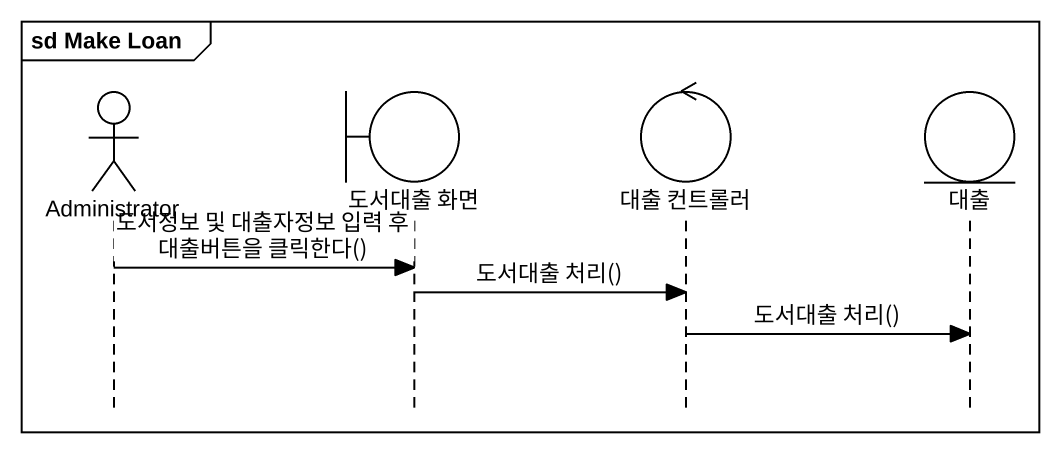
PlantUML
@startuml
mainframe sd Make Loan
hide footbox
actor Administrator
boundary "도서대출 화면" as 도서대출_화면
control "대출 컨트롤러" as 대출_컨트롤러
entity 대출

Administrator -> 도서대출_화면 : 도서정보 및 대출자정보 입력 후 대출버튼을 클릭한다()
도서대출_화면 -> 대출_컨트롤러 : 도서대출 처리()
대출_컨트롤러 -> 대출 : 도서대출 처리()
@enduml
